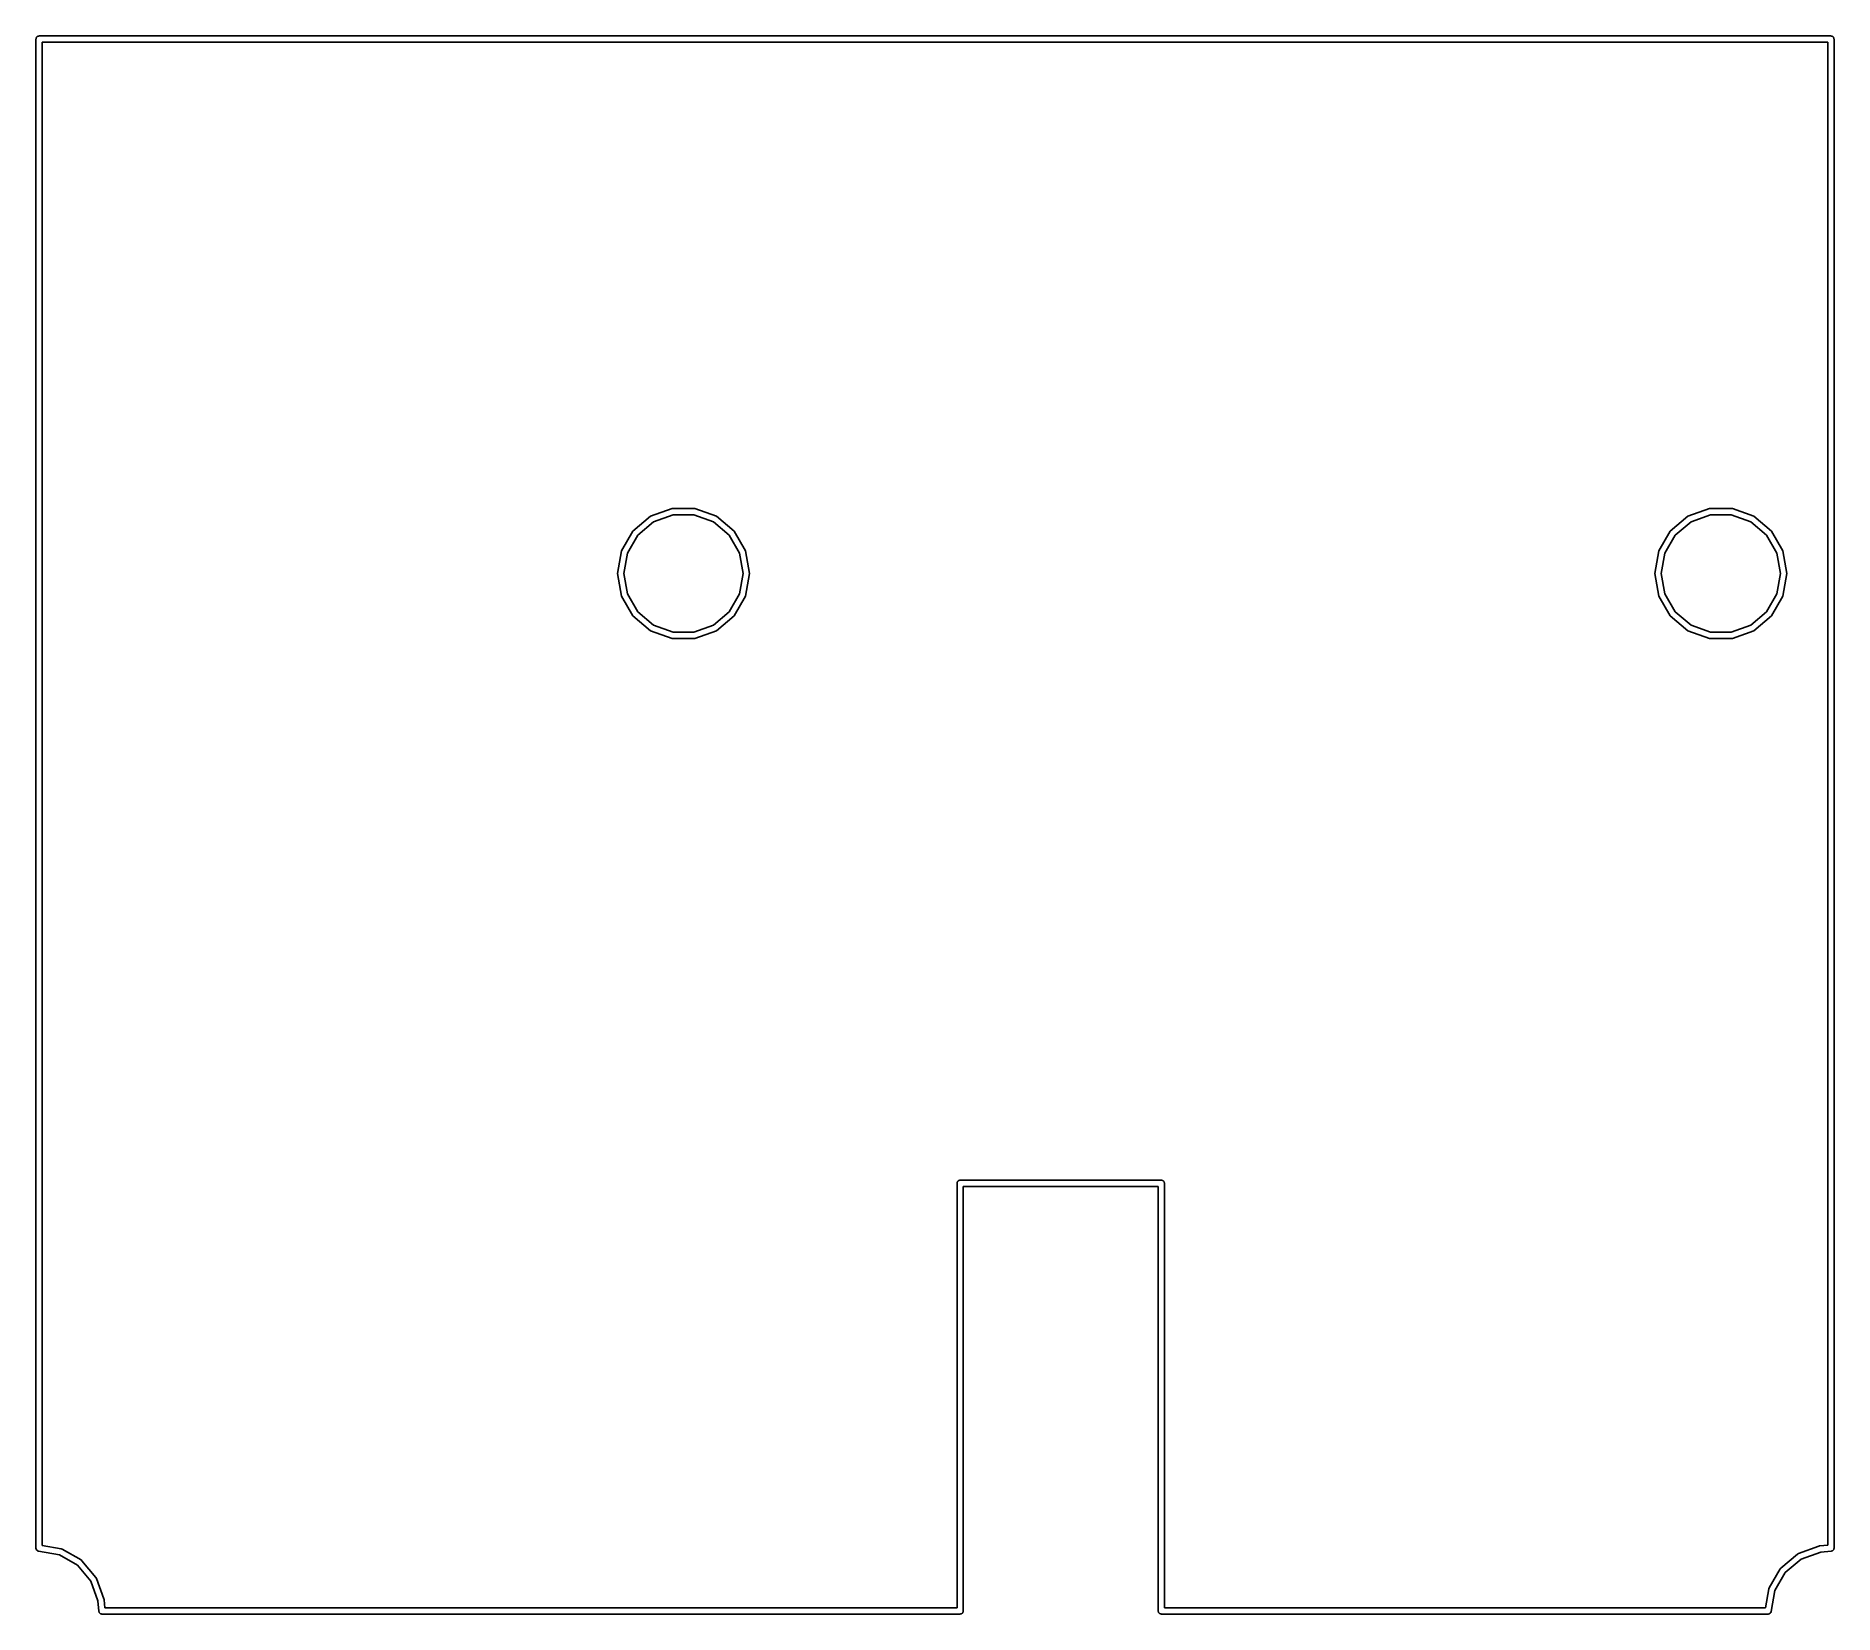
# Model space of a CAD drawing. Extents: x 102.4 to 159.6, y -151.1 to -100.9.
import ezdxf

# ---------------------------------------------------------------- set-up
doc = ezdxf.new("R2010")
doc.units = 0
doc.header["$MEASUREMENT"] = 0
doc.layers.add('BLACK', color=7, linetype='CONTINUOUS')

msp = doc.modelspace()

# ---------------------------------------------------------------- linework, layer by layer
at = {"layer": 'Black'}
for p, q in [((102.4, -101), (102.402, -100.991)), ((102.4, -149), (102.4, -101)), ((102.402, -100.983), (102.405, -100.974)), ((102.402, -100.991), (102.402, -100.983)), ((102.405, -100.974), (102.406, -100.966)), ((102.406, -100.966), (102.41, -100.958)), ((102.41, -100.958), (102.413, -100.95)), ((102.413, -100.95), (102.419, -100.943)), ((102.419, -100.943), (102.423, -100.936)), ((102.423, -100.936), (102.43, -100.93)), ((102.43, -100.93), (102.436, -100.923)), ((102.436, -100.923), (102.443, -100.919)), ((102.443, -100.919), (102.45, -100.913)), ((102.45, -100.913), (102.458, -100.91)), ((102.458, -100.91), (102.466, -100.906)), ((102.466, -100.906), (102.474, -100.905)), ((102.474, -100.905), (102.483, -100.902)), ((102.483, -100.902), (102.491, -100.902)), ((102.491, -100.902), (102.5, -100.9)), ((102.5, -100.9), (159.5, -100.9)), ((102.6, -101.1), (102.6, -148.916)), ((159.4, -101.1), (102.6, -101.1)), ((159.4, -148.908), (159.4, -101.1)), ((159.5, -100.9), (159.509, -100.902)), ((159.509, -100.902), (159.517, -100.902)), ((159.517, -100.902), (159.526, -100.905)), ((159.526, -100.905), (159.534, -100.906)), ((159.534, -100.906), (159.542, -100.91)), ((159.542, -100.91), (159.55, -100.913)), ((159.55, -100.913), (159.557, -100.919)), ((159.557, -100.919), (159.564, -100.923)), ((159.564, -100.923), (159.57, -100.93)), ((159.57, -100.93), (159.577, -100.936)), ((159.577, -100.936), (159.581, -100.943)), ((159.581, -100.943), (159.587, -100.95)), ((159.587, -100.95), (159.59, -100.958)), ((159.59, -100.958), (159.594, -100.966)), ((159.594, -100.966), (159.595, -100.974)), ((159.595, -100.974), (159.598, -100.983)), ((159.598, -100.983), (159.598, -100.991)), ((159.598, -100.991), (159.6, -101)), ((159.6, -101), (159.6, -149)), ((121.95, -116.181), (122.635, -115.932)), ((122.635, -115.932), (123.365, -115.932)), ((123.365, -115.932), (124.05, -116.181)), ((154.95, -116.181), (155.635, -115.932)), ((155.635, -115.932), (156.365, -115.932)), ((156.365, -115.932), (157.05, -116.181)), ((121.027, -117.282), (121.391, -116.65)), ((121.391, -116.65), (121.95, -116.181)), ((122.05, -116.355), (121.545, -116.779)), ((122.67, -116.129), (122.05, -116.355)), ((123.33, -116.129), (122.67, -116.129)), ((123.95, -116.355), (123.33, -116.129)), ((124.455, -116.779), (123.95, -116.355)), ((124.05, -116.181), (124.609, -116.65)), ((124.609, -116.65), (124.973, -117.282)), ((154.027, -117.282), (154.391, -116.65)), ((154.391, -116.65), (154.95, -116.181)), ((155.05, -116.355), (154.545, -116.779)), ((155.67, -116.129), (155.05, -116.355)), ((156.33, -116.129), (155.67, -116.129)), ((156.95, -116.355), (156.33, -116.129)), ((157.455, -116.779), (156.95, -116.355)), ((157.05, -116.181), (157.609, -116.65)), ((157.609, -116.65), (157.973, -117.282)), ((121.545, -116.779), (121.215, -117.35)), ((124.785, -117.35), (124.455, -116.779)), ((154.545, -116.779), (154.215, -117.35)), ((157.785, -117.35), (157.455, -116.779)), ((120.9, -118), (121.027, -117.282)), ((121.215, -117.35), (121.1, -118)), ((124.9, -118), (124.785, -117.35)), ((124.973, -117.282), (125.1, -118)), ((153.9, -118), (154.027, -117.282)), ((154.215, -117.35), (154.1, -118)), ((157.9, -118), (157.785, -117.35)), ((157.973, -117.282), (158.1, -118)), ((121.027, -118.718), (120.9, -118)), ((121.1, -118), (121.215, -118.65)), ((124.785, -118.65), (124.9, -118)), ((125.1, -118), (124.973, -118.718)), ((154.027, -118.718), (153.9, -118)), ((154.1, -118), (154.215, -118.65)), ((157.785, -118.65), (157.9, -118)), ((158.1, -118), (157.973, -118.718)), ((121.391, -119.35), (121.027, -118.718)), ((121.215, -118.65), (121.545, -119.221)), ((124.455, -119.221), (124.785, -118.65)), ((124.973, -118.718), (124.609, -119.35)), ((154.391, -119.35), (154.027, -118.718)), ((154.215, -118.65), (154.545, -119.221)), ((157.455, -119.221), (157.785, -118.65)), ((157.973, -118.718), (157.609, -119.35)), ((121.95, -119.819), (121.391, -119.35)), ((121.545, -119.221), (122.05, -119.645)), ((123.95, -119.645), (124.455, -119.221)), ((124.609, -119.35), (124.05, -119.819)), ((154.95, -119.819), (154.391, -119.35)), ((154.545, -119.221), (155.05, -119.645)), ((156.95, -119.645), (157.455, -119.221)), ((157.609, -119.35), (157.05, -119.819)), ((122.635, -120.068), (121.95, -119.819)), ((122.05, -119.645), (122.67, -119.871)), ((123.365, -120.068), (122.635, -120.068)), ((122.67, -119.871), (123.33, -119.871)), ((123.33, -119.871), (123.95, -119.645)), ((124.05, -119.819), (123.365, -120.068)), ((155.635, -120.068), (154.95, -119.819)), ((155.05, -119.645), (155.67, -119.871)), ((156.365, -120.068), (155.635, -120.068)), ((155.67, -119.871), (156.33, -119.871)), ((156.33, -119.871), (156.95, -119.645)), ((157.05, -119.819), (156.365, -120.068)), ((131.7, -137.4), (131.702, -137.391)), ((131.7, -150.9), (131.7, -137.4)), ((131.702, -137.383), (131.705, -137.374)), ((131.702, -137.391), (131.702, -137.383)), ((131.705, -137.374), (131.706, -137.366)), ((131.706, -137.366), (131.71, -137.358)), ((131.71, -137.358), (131.713, -137.35)), ((131.713, -137.35), (131.719, -137.343)), ((131.719, -137.343), (131.723, -137.336)), ((131.723, -137.336), (131.73, -137.33)), ((131.73, -137.33), (131.736, -137.323)), ((131.736, -137.323), (131.743, -137.319)), ((131.743, -137.319), (131.75, -137.313)), ((131.75, -137.313), (131.758, -137.31)), ((131.758, -137.31), (131.766, -137.306)), ((131.766, -137.306), (131.774, -137.305)), ((131.774, -137.305), (131.783, -137.302)), ((131.783, -137.302), (131.791, -137.302)), ((131.791, -137.302), (131.8, -137.3)), ((131.8, -137.3), (138.2, -137.3)), ((138.1, -137.5), (131.9, -137.5)), ((131.9, -137.5), (131.9, -151)), ((138.1, -151), (138.1, -137.5)), ((138.2, -137.3), (138.209, -137.302)), ((138.209, -137.302), (138.217, -137.302)), ((138.217, -137.302), (138.226, -137.305)), ((138.226, -137.305), (138.234, -137.306)), ((138.234, -137.306), (138.242, -137.31)), ((138.242, -137.31), (138.25, -137.313)), ((138.25, -137.313), (138.257, -137.319)), ((138.257, -137.319), (138.264, -137.323)), ((138.264, -137.323), (138.27, -137.33)), ((138.27, -137.33), (138.277, -137.336)), ((138.277, -137.336), (138.281, -137.343)), ((138.281, -137.343), (138.287, -137.35)), ((138.287, -137.35), (138.29, -137.358)), ((138.29, -137.358), (138.294, -137.366)), ((138.294, -137.366), (138.295, -137.374)), ((138.295, -137.374), (138.298, -137.383)), ((138.298, -137.383), (138.298, -137.391)), ((138.298, -137.391), (138.3, -137.4)), ((138.3, -137.4), (138.3, -150.9)), ((102.406, -149.034), (102.4, -149)), ((102.423, -149.064), (102.406, -149.034)), ((102.45, -149.087), (102.423, -149.064)), ((102.423, -149.064), (102.423, -149.064)), ((102.483, -149.098), (102.45, -149.087)), ((103.149, -149.216), (102.483, -149.098)), ((102.6, -148.916), (103.201, -149.022)), ((103.72, -149.546), (103.149, -149.216)), ((103.201, -149.022), (103.201, -149.022)), ((103.201, -149.022), (103.234, -149.034)), ((103.234, -149.034), (103.836, -149.381)), ((157.904, -149.638), (158.436, -149.191)), ((158.436, -149.191), (158.466, -149.174)), ((158.466, -149.174), (159.119, -148.936)), ((159.175, -149.129), (158.551, -149.356)), ((159.119, -148.936), (159.131, -148.934)), ((159.131, -148.934), (159.144, -148.931)), ((159.144, -148.931), (159.4, -148.908)), ((159.509, -149.1), (159.175, -149.129)), ((159.513, -149.098), (159.509, -149.1)), ((159.517, -149.098), (159.513, -149.098)), ((159.53, -149.094), (159.517, -149.098)), ((159.542, -149.091), (159.53, -149.094)), ((159.546, -149.088), (159.542, -149.091)), ((159.55, -149.087), (159.546, -149.088)), ((159.56, -149.078), (159.55, -149.087)), ((159.571, -149.071), (159.56, -149.078)), ((159.573, -149.067), (159.571, -149.071)), ((159.577, -149.064), (159.573, -149.067)), ((159.583, -149.053), (159.577, -149.064)), ((159.591, -149.042), (159.583, -149.053)), ((159.592, -149.038), (159.591, -149.042)), ((159.594, -149.034), (159.592, -149.038)), ((159.596, -149.021), (159.594, -149.034)), ((159.6, -149.009), (159.596, -149.021)), ((159.6, -149), (159.599, -149.004)), ((159.599, -149.004), (159.6, -149.009)), ((104.144, -150.051), (103.72, -149.546)), ((103.836, -149.381), (103.862, -149.404)), ((103.862, -149.404), (104.309, -149.936)), ((157.534, -150.266), (157.881, -149.664)), ((158.046, -149.78), (157.716, -150.351)), ((157.881, -149.664), (157.904, -149.638)), ((157.904, -149.638), (157.904, -149.638)), ((158.551, -149.356), (158.046, -149.78)), ((104.371, -150.675), (104.144, -150.051)), ((104.309, -149.936), (104.326, -149.966)), ((104.326, -149.966), (104.564, -150.619)), ((157.416, -150.9), (157.522, -150.299)), ((157.522, -150.299), (157.534, -150.266)), ((157.522, -150.299), (157.522, -150.299)), ((157.716, -150.351), (157.598, -151.017)), ((104.4, -151.009), (104.371, -150.675)), ((104.564, -150.619), (104.566, -150.631)), ((104.566, -150.631), (104.569, -150.644)), ((104.569, -150.644), (104.592, -150.9)), ((104.592, -150.9), (131.7, -150.9)), ((131.9, -151), (131.898, -151.009)), ((138.102, -151.009), (138.1, -151)), ((138.3, -150.9), (157.416, -150.9)), ((104.402, -151.013), (104.4, -151.009)), ((104.402, -151.017), (104.402, -151.013)), ((104.406, -151.03), (104.402, -151.017)), ((104.409, -151.042), (104.406, -151.03)), ((104.412, -151.046), (104.409, -151.042)), ((104.413, -151.05), (104.412, -151.046)), ((104.422, -151.06), (104.413, -151.05)), ((104.429, -151.071), (104.422, -151.06)), ((104.433, -151.073), (104.429, -151.071)), ((104.436, -151.077), (104.433, -151.073)), ((104.447, -151.083), (104.436, -151.077)), ((104.458, -151.091), (104.447, -151.083)), ((104.462, -151.092), (104.458, -151.091)), ((104.466, -151.094), (104.462, -151.092)), ((104.479, -151.096), (104.466, -151.094)), ((104.491, -151.1), (104.479, -151.096)), ((104.496, -151.099), (104.491, -151.1)), ((104.5, -151.1), (104.496, -151.099)), ((131.8, -151.1), (104.5, -151.1)), ((131.809, -151.098), (131.8, -151.1)), ((131.817, -151.098), (131.809, -151.098)), ((131.826, -151.095), (131.817, -151.098)), ((131.834, -151.094), (131.826, -151.095)), ((131.842, -151.09), (131.834, -151.094)), ((131.85, -151.087), (131.842, -151.09)), ((131.857, -151.081), (131.85, -151.087)), ((131.864, -151.077), (131.857, -151.081)), ((131.87, -151.07), (131.864, -151.077)), ((131.877, -151.064), (131.87, -151.07)), ((131.881, -151.057), (131.877, -151.064)), ((131.887, -151.05), (131.881, -151.057)), ((131.89, -151.042), (131.887, -151.05)), ((131.894, -151.034), (131.89, -151.042)), ((131.895, -151.026), (131.894, -151.034)), ((131.898, -151.017), (131.895, -151.026)), ((131.898, -151.009), (131.898, -151.017)), ((138.102, -151.017), (138.102, -151.009)), ((138.105, -151.026), (138.102, -151.017)), ((138.106, -151.034), (138.105, -151.026)), ((138.11, -151.042), (138.106, -151.034)), ((138.113, -151.05), (138.11, -151.042)), ((138.119, -151.057), (138.113, -151.05)), ((138.123, -151.064), (138.119, -151.057)), ((138.13, -151.07), (138.123, -151.064)), ((138.136, -151.077), (138.13, -151.07)), ((138.143, -151.081), (138.136, -151.077)), ((138.15, -151.087), (138.143, -151.081)), ((138.158, -151.09), (138.15, -151.087)), ((138.166, -151.094), (138.158, -151.09)), ((138.174, -151.095), (138.166, -151.094)), ((138.183, -151.098), (138.174, -151.095)), ((138.191, -151.098), (138.183, -151.098)), ((138.2, -151.1), (138.191, -151.098)), ((157.5, -151.1), (138.2, -151.1)), ((157.534, -151.094), (157.5, -151.1)), ((157.564, -151.077), (157.534, -151.094)), ((157.575, -151.064), (157.564, -151.077)), ((157.587, -151.05), (157.575, -151.064)), ((157.598, -151.017), (157.587, -151.05))]:
    msp.add_line(p, q, dxfattribs=at)

doc.saveas('drawing.dxf')
